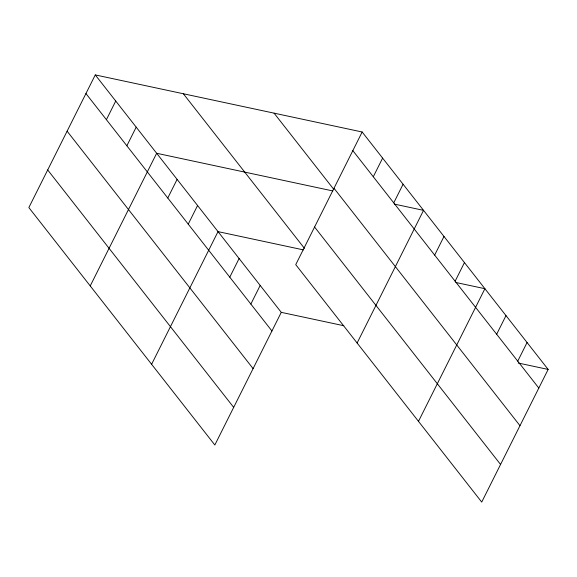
<?xml version="1.0" encoding="UTF-8"?>
<svg xmlns="http://www.w3.org/2000/svg" width="577" height="577" viewBox="0 0 577 577"><rect width="100%" height="100%" fill="white"/><g stroke="black" fill="none" stroke-linecap="round" stroke-linejoin="round"><path stroke-width="0.87" d="M95.277 74.916L28.85 207.569L214.839 445.004L281.266 312.352L95.277 74.916L362.161 131.996L548.15 369.431L481.723 502.084L295.734 264.648L362.161 131.996M106.406 119.67L115.732 101.04M126.861 145.786L136.194 127.156M90.228 285.925L156.655 153.273L332.85 190.951M167.777 198.026L177.11 179.389M188.239 224.143L197.572 205.506M151.607 364.275L218.027 231.622L303.459 249.899M229.776 277.169L239.109 258.532M250.858 304.079L260.191 285.442M373.29 176.75L382.616 158.112M393.745 202.866L403.078 184.236M357.113 342.998L423.54 210.353L394.473 204.135M434.661 255.099L443.994 236.469M455.123 281.223L464.456 262.585M418.484 421.354L484.911 288.702L455.852 282.485M496.66 334.249L505.993 315.612M517.742 361.159L527.068 342.522M281.266 312.352L343.798 325.724M518.204 363.027L548.15 369.431M352.828 150.633L538.817 388.061M333.989 188.253L519.978 425.689M274.089 113.164L333.809 189.4M314.573 227.021L500.562 464.456M183.349 93.755L304.44 248.341M85.944 93.553L271.933 330.989M67.105 131.181L253.094 368.609M47.689 169.941L233.678 407.376"/></g></svg>
